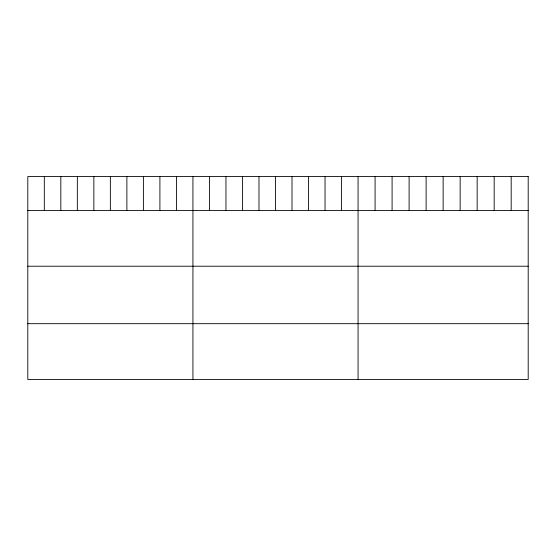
<?xml version="1.0" encoding="UTF-8"?>
<svg xmlns="http://www.w3.org/2000/svg" width="556" height="556" viewBox="0 0 556 556"><rect width="100%" height="100%" fill="white"/><g stroke="black" fill="none" stroke-linecap="round" stroke-linejoin="round"><path stroke-width="0.83" d="M27.8 210.446L528.2 210.446M27.8 266.22L528.2 266.22M27.8 323.682L528.2 323.682M511.186 176.551L511.186 210.446M494.173 176.551L494.173 210.446M477.159 176.551L477.159 210.446M460.146 176.551L460.146 210.446M443.132 176.551L443.132 210.446M426.118 176.551L426.118 210.446M409.105 176.551L409.105 210.446M392.091 176.551L392.091 210.446M375.078 176.551L375.078 210.446M358.064 176.551L358.064 379.449M341.551 176.551L341.551 210.446M325.038 176.551L325.038 210.446M308.524 176.551L308.524 210.446M292.011 176.551L292.011 210.446M275.498 176.551L275.498 210.446M258.985 176.551L258.985 210.446M242.472 176.551L242.472 210.446M225.958 176.551L225.958 210.446M209.445 176.551L209.445 210.446M192.932 176.551L192.932 379.449M176.419 176.551L176.419 210.446M159.906 176.551L159.906 210.446M143.392 176.551L143.392 210.446M126.879 176.551L126.879 210.446M110.366 176.551L110.366 210.446M93.853 176.551L93.853 210.446M77.34 176.551L77.34 210.446M60.826 176.551L60.826 210.446M44.313 176.551L44.313 210.446M528.2 176.551L27.8 176.551L27.8 379.449L528.2 379.449L528.2 176.551"/></g></svg>
